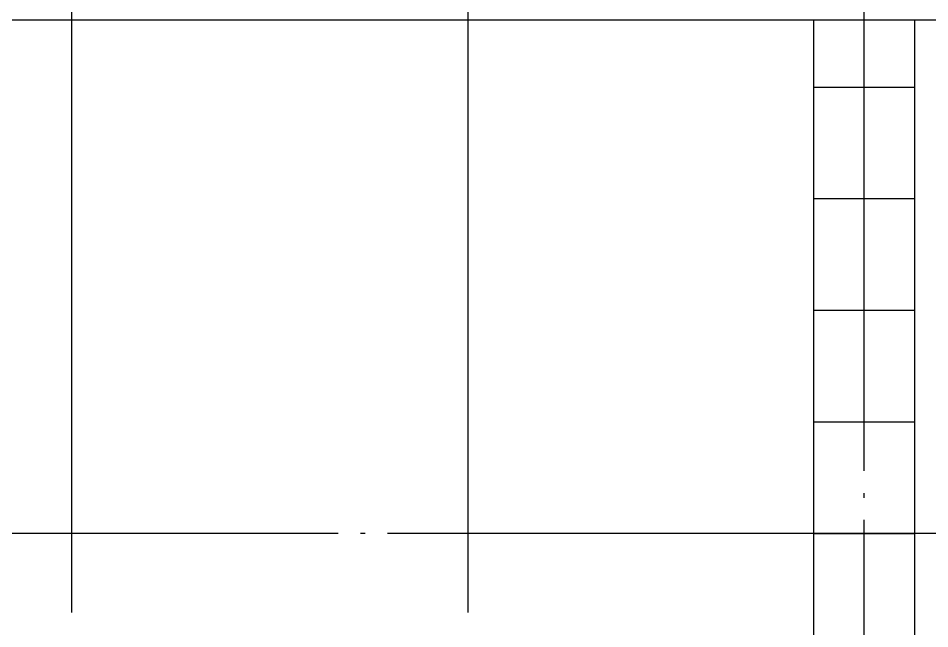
# Model space of a CAD drawing. Header units: millimetres. Extents: x 0 to 672800, y 0 to 118800.
# Drawn here: x 261024 to 269187, y 71140 to 76611 of the extents above; entities that cross this region are included whole.
import ezdxf

# ---------------------------------------------------------------- set-up
doc = ezdxf.new("R2010")
doc.units = ezdxf.units.MM
doc.header["$LTSCALE"] = 200
doc.linetypes.add('CEN-GAUN', pattern=[32.2, 30, -1, 0.2, -1])
doc.layers.get('DEFPOINTS').update_dxf_attribs({"color": 137})
for name, color, linetype in [('A_EL_04', 4, 'Continuous'), ('A_FIN_EXT', 6, 'Continuous'), ('CEN', 1, 'CEN-GAUN'), ('ELE-8', 8, 'Continuous')]:
    doc.layers.add(name, color=color, linetype=linetype)

msp = doc.modelspace()

# ---------------------------------------------------------------- linework, layer by layer
at = {"layer": 'A_EL_04', "ltscale": 0.44}
msp.add_lwpolyline([(269050, 76594.9), (269050, 69994.9), (268150, 69994.9), (268150, 76594.9)], dxfattribs=at)
at = {"layer": 'A_FIN_EXT'}
for points in [[(280820, 76594.9), (252935, 76594.9)], [(252938, 76597.9), (280808, 76597.9)]]:
    msp.add_lwpolyline(points, dxfattribs=at)
at = {"layer": 'CEN'}
for p, q in [((268600, 66114.7), (268600, 88994.9)), ((289650, 71994.9), (204450, 71994.9))]:
    msp.add_line(p, q, dxfattribs=at)
at = {"layer": 'DEFPOINTS'}
for p, q in [((261500, 83594.9), (261500, 71284.7)), ((265050, 83594.9), (265050, 71284.7))]:
    msp.add_line(p, q, dxfattribs=at)
at = {"layer": 'ELE-8'}
for p, q in [((268150, 75994.9), (269050, 75994.9)), ((268150, 74994.9), (269050, 74994.9)), ((268150, 73994.9), (269050, 73994.9)), ((268150, 72994.9), (269050, 72994.9)), ((268150, 71994.9), (269050, 71994.9))]:
    msp.add_line(p, q, dxfattribs=at)

doc.saveas('drawing.dxf')
